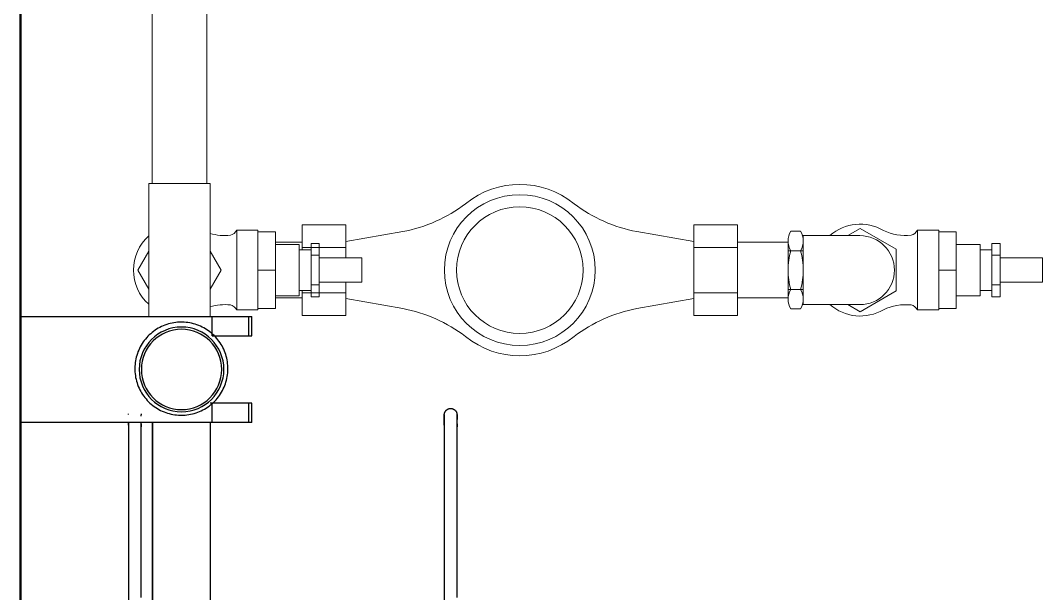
# Model space of a CAD drawing. Header units: millimetres. Extents: x -42700 to 155289, y -7931 to 68797.
# Drawn here: x 26609.7 to 27092, y 30264.3 to 30534.8 of the extents above; entities that cross this region are included whole.
import ezdxf

# ---------------------------------------------------------------- set-up
doc = ezdxf.new("R2010")
doc.units = ezdxf.units.MM
doc.layers.add('01 arquitectura', color=8, linetype='Continuous')

msp = doc.modelspace()

# ---------------------------------------------------------------- linework, layer by layer
at = {"layer": '01 arquitectura', "color": 8, "lineweight": 50}
msp.add_line((26609.678, 29539.616), (26609.678, 31734.611), dxfattribs=at)
at = {"layer": '01 arquitectura', "color": 8, "lineweight": 18}
for p, q in [((26671.835, 30576.85), (26671.835, 30457.806)), ((26697.661, 30576.85), (26697.661, 30457.806)), ((26670.197, 30416.943), (26670.197, 30457.806)), ((26670.197, 30457.806), (26699.141, 30457.806)), ((26699.141, 30457.806), (26699.141, 30416.943)), ((26742.557, 30426.58), (26742.557, 30438.375)), ((26742.557, 30438.375), (26763.136, 30438.375)), ((26763.136, 30438.375), (26763.136, 30422.665)), ((26948.044, 30438.375), (26927.465, 30438.375)), ((26927.465, 30438.375), (26927.465, 30395.511)), ((26948.044, 30395.511), (26948.044, 30438.375)), ((26711.705, 30398.121), (26711.705, 30435.765)), ((26711.705, 30435.765), (26721.743, 30435.765)), ((26721.743, 30435.765), (26721.743, 30398.121)), ((26721.743, 30435.012), (26729.975, 30435.012)), ((26729.975, 30435.012), (26729.975, 30398.874)), ((26790.039, 30435.113), (26763.136, 30430.395)), ((26900.562, 30435.113), (26927.465, 30430.395)), ((26977.792, 30435.263), (26973.175, 30435.263)), ((26978.686, 30433.205), (27005.784, 30433.205)), ((26979.047, 30433.205), (26979.047, 30400.681)), ((27000.047, 30433.205), (27005.915, 30436.593)), ((27005.915, 30436.593), (27022.933, 30426.768)), ((27042.974, 30435.765), (27032.935, 30435.765)), ((27032.935, 30435.765), (27032.935, 30398.121)), ((27042.974, 30398.121), (27042.974, 30435.765)), ((27051.205, 30435.012), (27042.974, 30435.012)), ((27051.205, 30398.874), (27051.205, 30435.012)), ((26729.975, 30430.094), (26742.557, 30430.094)), ((26729.975, 30429.024), (26741.218, 30429.055)), ((26741.218, 30429.055), (26741.218, 30404.832)), ((26742.557, 30427.659), (26763.136, 30427.659)), ((26746.839, 30404.395), (26746.839, 30429.538)), ((26746.839, 30429.538), (26750.654, 30429.491)), ((26750.654, 30429.491), (26750.654, 30404.395)), ((26927.465, 30427.659), (26948.044, 30427.659)), ((26971.92, 30430.094), (26948.044, 30430.094)), ((26971.92, 30403.793), (26971.92, 30430.094)), ((27062.448, 30429.055), (27051.205, 30429.055)), ((27062.448, 30404.832), (27062.448, 30429.055)), ((27068.07, 30429.491), (27068.07, 30404.348)), ((27071.884, 30429.491), (27068.07, 30429.491)), ((27071.884, 30404.395), (27071.884, 30429.491)), ((26665.035, 30416.943), (26670.197, 30425.885)), ((26699.141, 30425.941), (26704.335, 30416.943)), ((26746.839, 30426.58), (26741.218, 30426.58)), ((26750.654, 30423.97), (26746.839, 30423.97)), ((26750.654, 30422.665), (26770.731, 30422.665)), ((26770.731, 30422.665), (26770.731, 30411.221)), ((26979.047, 30426.103), (26971.92, 30426.103)), ((27022.933, 30426.768), (27022.933, 30407.118)), ((27068.07, 30426.58), (27062.448, 30426.58)), ((27071.884, 30423.97), (27068.07, 30423.97)), ((27091.961, 30422.665), (27071.884, 30422.665)), ((27091.961, 30411.221), (27091.961, 30422.665)), ((26670.197, 30408.002), (26665.035, 30416.943)), ((26670.197, 30395.01), (26670.197, 30416.943)), ((26699.141, 30416.943), (26699.141, 30395.01)), ((26704.335, 30416.943), (26699.141, 30407.946)), ((26729.975, 30416.943), (26721.743, 30416.943)), ((27051.205, 30416.943), (27042.974, 30416.943)), ((26750.654, 30409.916), (26746.839, 30409.916)), ((26770.731, 30411.221), (26750.654, 30411.221)), ((26763.136, 30395.511), (26763.136, 30411.221)), ((27071.884, 30409.916), (27068.07, 30409.916)), ((27071.884, 30411.221), (27091.961, 30411.221)), ((26741.218, 30404.832), (26729.975, 30404.832)), ((26729.975, 30403.793), (26742.557, 30403.793)), ((26746.839, 30407.306), (26741.218, 30407.306)), ((26742.557, 30407.306), (26742.557, 30395.511)), ((26742.557, 30406.227), (26763.136, 30406.227)), ((26750.654, 30404.395), (26746.839, 30404.395)), ((26790.039, 30398.774), (26763.136, 30403.492)), ((26900.562, 30398.774), (26927.465, 30403.492)), ((26927.465, 30406.227), (26948.044, 30406.227)), ((26948.044, 30403.793), (26971.92, 30403.793)), ((26979.047, 30407.783), (26971.92, 30407.783)), ((27022.933, 30407.118), (27005.915, 30397.293)), ((27051.205, 30404.862), (27062.448, 30404.832)), ((27068.07, 30407.306), (27062.448, 30407.306)), ((27068.07, 30404.348), (27071.884, 30404.395)), ((26729.975, 30398.874), (26721.743, 30398.874)), ((26973.175, 30398.623), (26977.792, 30398.623)), ((26978.686, 30400.681), (27005.784, 30400.681)), ((27005.915, 30397.293), (27000.047, 30400.681)), ((27042.974, 30398.874), (27051.205, 30398.874)), ((26721.743, 30398.121), (26711.705, 30398.121)), ((26742.557, 30395.511), (26763.136, 30395.511)), ((26927.465, 30395.511), (26948.044, 30395.511)), ((27032.935, 30398.121), (27042.974, 30398.121)), ((26671.835, 30345.01), (26671.835, 30257.036))]:
    msp.add_line(p, q, dxfattribs=at)
at = {"layer": '01 arquitectura', "color": 8}
for p, q in [((26609.678, 30395.01), (26700.093, 30395.01)), ((26700.093, 30395.01), (26717.414, 30395.01)), ((26700.093, 30385.951), (26700.093, 30395.01)), ((26717.414, 30395.01), (26718.914, 30395.01)), ((26717.414, 30385.944), (26717.414, 30395.01)), ((26718.914, 30385.944), (26718.914, 30395.01)), ((26700.102, 30385.944), (26717.414, 30385.944)), ((26717.414, 30385.944), (26718.914, 30385.944)), ((26700.093, 30354.077), (26699.131, 30354.077)), ((26717.414, 30354.077), (26700.093, 30354.077)), ((26700.093, 30345.01), (26700.093, 30354.077)), ((26718.914, 30354.077), (26717.414, 30354.077)), ((26717.414, 30345.01), (26717.414, 30354.077)), ((26718.914, 30345.01), (26718.914, 30354.077)), ((26666.678, 30348.093), (26666.678, 30348.587)), ((26700.093, 30345.01), (26609.678, 30345.01)), ((26660.678, 30343.773), (26660.678, 30345.01)), ((26666.678, 30344.377), (26666.678, 30342.95)), ((26717.414, 30345.01), (26700.093, 30345.01)), ((26718.914, 30345.01), (26717.414, 30345.01)), ((26815.678, 30344.377), (26815.678, 30342.95))]:
    msp.add_line(p, q, dxfattribs=at)
at = {"layer": '01 arquitectura', "color": 8, "flags": 128}
for points in [[(26685.608, 30392.388), (26684.73, 30392.371), (26683.853, 30392.318), (26682.979, 30392.23), (26682.109, 30392.108), (26681.245, 30391.95), (26680.388, 30391.759), (26679.539, 30391.533), (26678.7, 30391.273), (26677.871, 30390.98), (26677.056, 30390.654), (26676.254, 30390.296), (26675.466, 30389.906), (26674.696, 30389.485), (26673.942, 30389.034), (26673.207, 30388.552), (26672.492, 30388.042), (26671.798, 30387.503), (26671.127, 30386.937), (26670.478, 30386.345), (26669.853, 30385.727), (26669.254, 30385.085), (26668.681, 30384.419), (26668.135, 30383.731), (26667.617, 30383.022), (26667.128, 30382.292), (26666.668, 30381.544), (26666.238, 30380.777), (26665.84, 30379.994), (26665.473, 30379.196), (26665.138, 30378.384), (26664.837, 30377.559), (26664.568, 30376.723), (26664.333, 30375.876), (26664.132, 30375.021), (26663.965, 30374.159), (26663.833, 30373.29), (26663.736, 30372.417), (26663.674, 30371.541), (26663.647, 30370.663), (26663.655, 30369.784), (26663.698, 30368.907), (26663.777, 30368.032), (26663.89, 30367.161), (26664.038, 30366.295), (26664.22, 30365.436), (26664.437, 30364.585), (26664.687, 30363.743), (26664.971, 30362.911), (26665.288, 30362.092), (26665.638, 30361.286), (26666.019, 30360.495), (26666.432, 30359.72), (26666.876, 30358.961), (26667.349, 30358.221), (26667.852, 30357.501), (26668.383, 30356.801), (26668.941, 30356.123), (26669.527, 30355.468), (26670.138, 30354.837), (26670.773, 30354.231), (26671.433, 30353.651), (26672.115, 30353.097), (26672.819, 30352.571), (26673.543, 30352.074), (26674.287, 30351.606), (26675.048, 30351.169), (26675.827, 30350.762), (26676.621, 30350.386), (26677.429, 30350.043), (26678.251, 30349.732), (26679.084, 30349.455), (26679.928, 30349.211), (26680.781, 30349), (26681.642, 30348.825), (26682.509, 30348.683), (26683.381, 30348.577), (26684.256, 30348.505), (26685.134, 30348.469), (26685.608, 30348.463)], [(26685.608, 30348.463), (26686.486, 30348.481), (26687.363, 30348.534), (26688.237, 30348.621), (26689.107, 30348.744), (26689.971, 30348.901), (26690.829, 30349.093), (26691.678, 30349.319), (26692.517, 30349.578), (26693.345, 30349.871), (26694.161, 30350.197), (26694.963, 30350.555), (26695.75, 30350.945), (26696.521, 30351.366), (26697.274, 30351.818), (26698.009, 30352.299), (26698.724, 30352.81), (26699.418, 30353.348), (26700.09, 30353.914), (26700.739, 30354.507), (26701.363, 30355.124), (26701.962, 30355.767), (26702.535, 30356.432), (26703.081, 30357.121), (26703.6, 30357.83), (26704.089, 30358.559), (26704.549, 30359.308), (26704.978, 30360.074), (26705.377, 30360.857), (26705.743, 30361.655), (26706.078, 30362.468), (26706.38, 30363.292), (26706.648, 30364.129), (26706.883, 30364.975), (26707.084, 30365.83), (26707.251, 30366.693), (26707.383, 30367.561), (26707.48, 30368.434), (26707.542, 30369.311), (26707.569, 30370.189), (26707.561, 30371.067), (26707.518, 30371.944), (26707.44, 30372.819), (26707.327, 30373.691), (26707.179, 30374.556), (26706.996, 30375.416), (26706.78, 30376.267), (26706.529, 30377.109), (26706.245, 30377.94), (26705.928, 30378.759), (26705.579, 30379.565), (26705.197, 30380.357), (26704.784, 30381.132), (26704.341, 30381.89), (26703.867, 30382.63), (26703.365, 30383.351), (26702.834, 30384.05), (26702.275, 30384.728), (26701.69, 30385.383), (26701.079, 30386.014), (26700.443, 30386.621), (26699.783, 30387.201), (26699.101, 30387.754), (26698.398, 30388.28), (26697.673, 30388.777), (26696.93, 30389.245), (26696.168, 30389.683), (26695.39, 30390.09), (26694.596, 30390.465), (26693.787, 30390.808), (26692.965, 30391.119), (26692.132, 30391.397), (26691.288, 30391.641), (26690.435, 30391.851), (26689.575, 30392.027), (26688.708, 30392.168), (26687.836, 30392.275), (26686.96, 30392.346), (26686.082, 30392.383), (26685.608, 30392.388)], [(26809.678, 30348.657), (26809.68, 30348.777), (26809.687, 30348.896), (26809.699, 30349.016), (26809.716, 30349.135), (26809.738, 30349.253), (26809.764, 30349.37), (26809.795, 30349.486), (26809.83, 30349.6), (26809.87, 30349.713), (26809.915, 30349.825), (26809.964, 30349.934), (26810.017, 30350.042), (26810.074, 30350.147), (26810.136, 30350.25), (26810.202, 30350.351), (26810.271, 30350.448), (26810.345, 30350.543), (26810.422, 30350.635), (26810.503, 30350.723), (26810.588, 30350.809), (26810.675, 30350.891), (26810.766, 30350.969), (26810.86, 30351.043), (26810.957, 30351.114), (26811.057, 30351.181), (26811.159, 30351.244), (26811.264, 30351.302), (26811.371, 30351.357), (26811.48, 30351.407), (26811.591, 30351.453), (26811.703, 30351.494), (26811.818, 30351.531), (26811.933, 30351.563), (26812.05, 30351.59), (26812.168, 30351.613), (26812.287, 30351.631), (26812.406, 30351.644), (26812.525, 30351.653), (26812.645, 30351.656), (26812.765, 30351.655), (26812.885, 30351.649), (26813.005, 30351.639), (26813.124, 30351.623), (26813.242, 30351.603), (26813.359, 30351.578), (26813.476, 30351.549), (26813.591, 30351.514), (26813.704, 30351.476), (26813.816, 30351.432), (26813.926, 30351.384), (26814.034, 30351.332), (26814.14, 30351.276), (26814.244, 30351.215), (26814.345, 30351.151), (26814.443, 30351.082), (26814.539, 30351.01), (26814.631, 30350.933), (26814.721, 30350.853), (26814.807, 30350.77), (26814.89, 30350.683), (26814.969, 30350.593), (26815.045, 30350.5), (26815.117, 30350.404), (26815.185, 30350.305), (26815.248, 30350.203), (26815.308, 30350.099), (26815.364, 30349.993), (26815.415, 30349.884), (26815.462, 30349.774), (26815.504, 30349.662), (26815.542, 30349.548), (26815.576, 30349.432), (26815.604, 30349.316), (26815.628, 30349.198), (26815.648, 30349.08), (26815.662, 30348.961), (26815.672, 30348.841), (26815.677, 30348.721), (26815.678, 30348.657)], [(26660.681, 30348.777), (26660.688, 30348.896), (26660.7, 30349.016), (26660.716, 30349.135)], [(26666.648, 30349.08), (26666.663, 30348.961), (26666.672, 30348.841), (26666.677, 30348.721)], [(26809.678, 30343.773), (26809.678, 30345.684), (26809.678, 30347.125), (26809.678, 30348.093), (26809.678, 30348.587), (26809.678, 30348.657)], [(26809.678, 30348.657), (26809.678, 30348.419), (26809.678, 30347.707), (26809.678, 30346.521), (26809.678, 30344.863), (26809.678, 30342.736), (26809.678, 30340.144), (26809.678, 30337.09), (26809.678, 30333.58), (26809.678, 30329.618), (26809.678, 30325.212), (26809.678, 30320.368), (26809.678, 30315.094), (26809.678, 30309.399), (26809.678, 30303.291), (26809.678, 30296.781), (26809.678, 30289.879), (26809.678, 30282.596), (26809.678, 30274.943), (26809.678, 30266.933), (26809.678, 30258.579)], [(26815.678, 30348.657), (26815.678, 30348.419), (26815.678, 30347.707), (26815.678, 30346.521)], [(26815.678, 30262.465), (26815.678, 30270.663), (26815.678, 30278.51), (26815.678, 30285.994), (26815.678, 30293.103), (26815.678, 30299.827), (26815.678, 30306.153), (26815.678, 30312.072), (26815.678, 30317.574), (26815.678, 30322.651), (26815.678, 30327.294), (26815.678, 30331.497), (26815.678, 30335.251), (26815.678, 30338.552), (26815.678, 30341.395), (26815.678, 30343.773), (26815.678, 30345.684), (26815.678, 30347.125), (26815.678, 30348.093), (26815.678, 30348.587), (26815.678, 30348.657)], [(26660.678, 30344.863), (26660.678, 30342.736), (26660.678, 30340.144), (26660.678, 30337.09), (26660.678, 30333.58), (26660.678, 30329.618), (26660.678, 30325.212), (26660.678, 30320.368), (26660.678, 30315.094), (26660.678, 30309.399), (26660.678, 30303.291), (26660.678, 30296.781), (26660.678, 30289.879), (26660.678, 30282.596), (26660.678, 30274.943), (26660.678, 30266.933), (26660.678, 30258.579)], [(26666.678, 30262.465), (26666.678, 30270.663), (26666.678, 30278.51), (26666.678, 30285.994), (26666.678, 30293.103), (26666.678, 30299.827), (26666.678, 30306.153), (26666.678, 30312.072), (26666.678, 30317.574), (26666.678, 30322.651), (26666.678, 30327.294), (26666.678, 30331.497), (26666.678, 30335.251), (26666.678, 30338.552), (26666.678, 30341.395), (26666.678, 30343.773), (26666.678, 30345.01)], [(26672.13, 30214.969), (26672.13, 30220.705), (26672.13, 30229.539), (26672.13, 30238.212), (26672.13, 30246.712), (26672.13, 30255.023), (26672.13, 30263.134), (26672.13, 30271.03), (26672.13, 30278.7), (26672.13, 30286.131), (26672.13, 30293.312), (26672.13, 30300.23), (26672.13, 30306.874), (26672.13, 30313.235), (26672.13, 30319.301), (26672.13, 30325.064), (26672.13, 30330.513), (26672.13, 30335.641), (26672.13, 30340.438), (26672.13, 30344.898)], [(26699.13, 30345.01), (26699.13, 30342.888), (26699.13, 30338.272), (26699.13, 30333.322), (26699.13, 30328.045), (26699.13, 30322.45), (26699.13, 30316.547), (26699.13, 30310.344), (26699.13, 30303.851), (26699.13, 30297.079), (26699.13, 30290.039), (26699.13, 30282.742), (26699.13, 30275.2), (26699.13, 30267.424), (26699.13, 30259.427), (26699.13, 30251.223), (26699.13, 30242.823), (26699.13, 30234.242), (26699.13, 30225.493), (26699.13, 30216.59), (26699.13, 30214.969)]]:
    msp.add_lwpolyline(points, dxfattribs=at)
at = {"layer": '01 arquitectura', "color": 8, "lineweight": 18}
for radius in [35.586, 29.864]:
    msp.add_circle((26845.3, 30416.943), radius, dxfattribs=at)
for centre, radius, start, end in [((26845.3, 30416.943), 40.455, 50.7907, 129.2093), ((26777.02, 30504.477), 70.575, 280.62963, 307.23729), ((26913.58, 30504.477), 70.575, 232.76271, 259.37037), ((27005.915, 30416.943), 21.667, 59.6654, 131.3607), ((26684.685, 30416.943), 21.667, 131.96429, 228.03571), ((26706.225, 30457.805), 24.565, 253.23807, 275.84857), ((26707.577, 30437.844), 4.622, 284.42781, 333.26789), ((26980.902, 30430.683), 8.983, 149.34386, 210.65614), ((26970.065, 30430.683), 8.983, 329.34386, 30.65614), ((27005.784, 30416.943), 16.262, 270, 90), ((27027.455, 30457.805), 24.565, 244.44355, 275.84857), ((27028.807, 30437.844), 4.622, 284.42781, 333.26789), ((27005.967, 30416.943), 34.047, 164.3927, 195.6073), ((26945, 30416.943), 34.047, 344.3927, 15.6073), ((26980.902, 30403.203), 8.983, 149.34386, 210.65614), ((26970.065, 30403.203), 8.983, 329.34386, 30.65614), ((26706.225, 30376.081), 24.565, 84.15143, 106.76193), ((26707.577, 30396.042), 4.622, 26.73211, 75.57219), ((26777.02, 30329.41), 70.575, 52.76271, 79.37037), ((26913.58, 30329.41), 70.575, 100.62963, 127.23729), ((27005.915, 30416.943), 21.667, 228.6393, 300.3346), ((27027.455, 30376.081), 24.565, 84.15143, 115.55645), ((27028.807, 30396.042), 4.622, 26.73211, 75.57219), ((26845.3, 30416.943), 40.455, 230.7907, 309.2093)]:
    msp.add_arc(centre, radius, start, end, dxfattribs=at)
at = {"layer": '01 arquitectura', "color": 8}
for radius, start, end in [(20, 90, 270), (18.95, 90, 270), (20, 270, 90), (18.95, 270, 90)]:
    msp.add_arc((26685.676, 30370.093), radius, start, end, dxfattribs=at)

doc.saveas('drawing.dxf')
